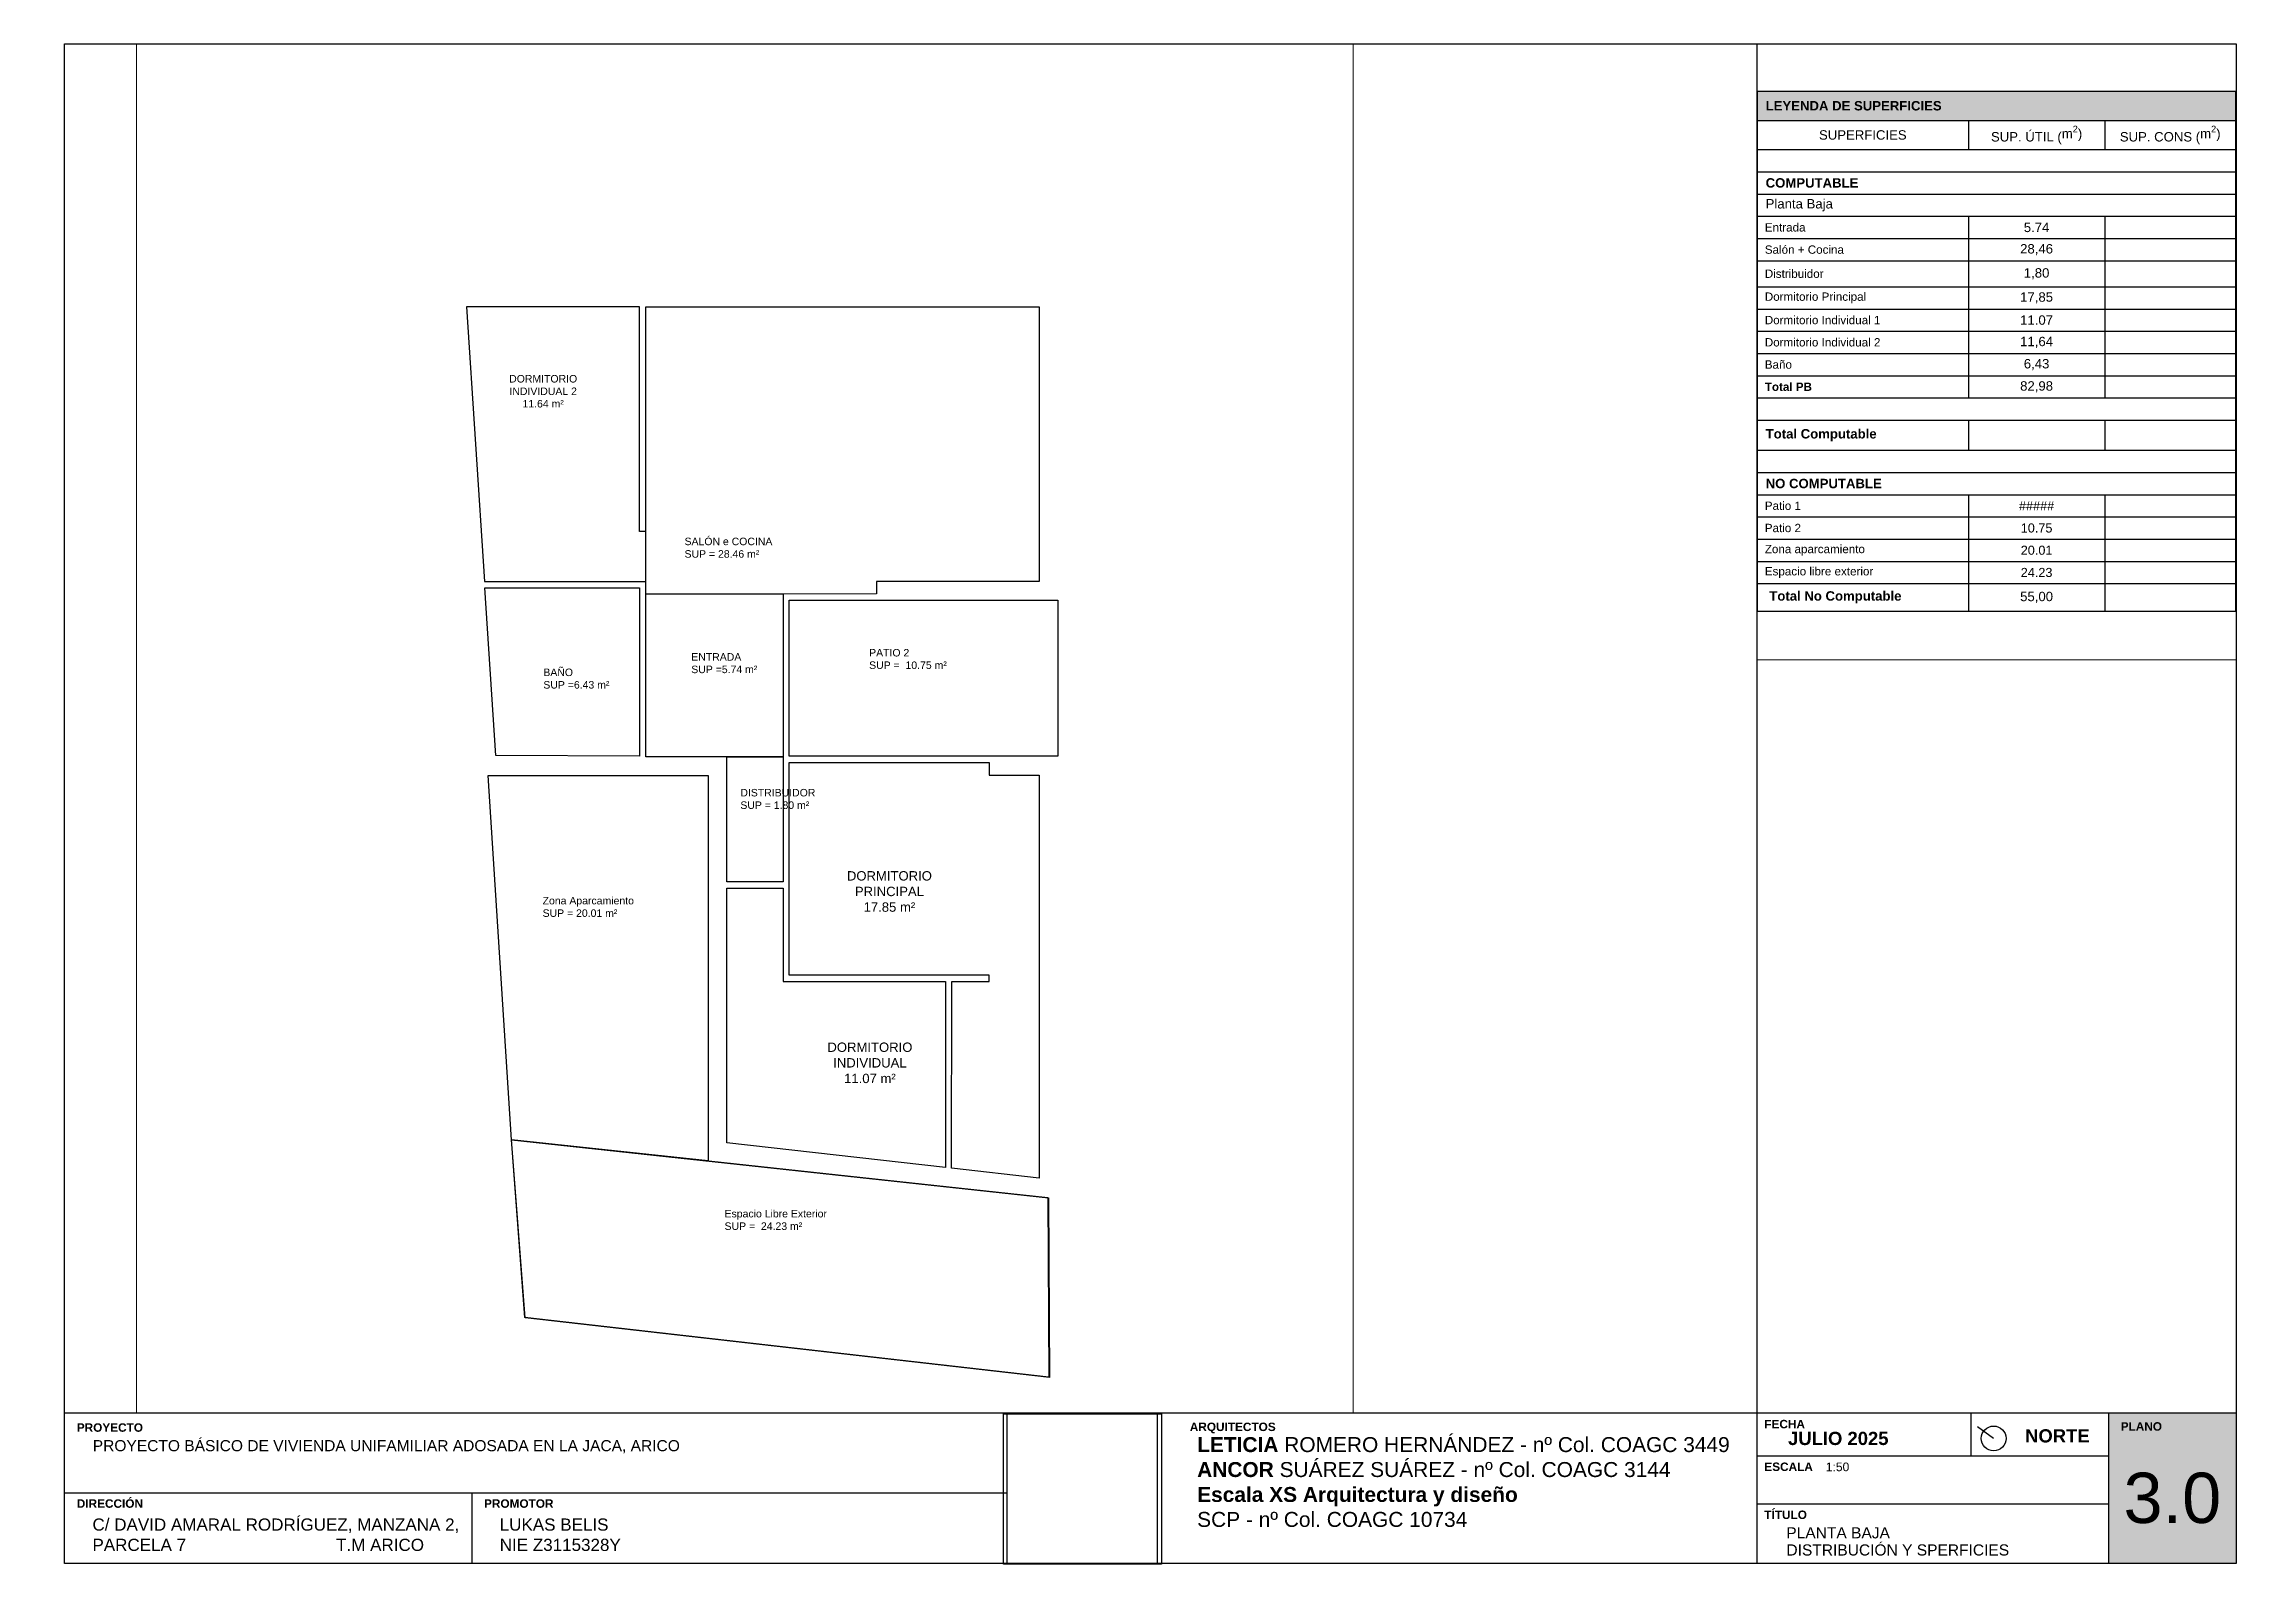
# Paper-space layout '02_PB_SUP' of a CAD drawing. Header units: metres, sheet in millimetres. Extents: x 0 to 414, y 1 to 291.
# The model-space entities are those that its viewports show. They can reach past a viewport. Long polylines and large blocks are cut down to what shows.
import ezdxf
from ezdxf.enums import TextEntityAlignment as Align

# ---------------------------------------------------------------- set-up
doc = ezdxf.new("R2010")
doc.units = ezdxf.units.M
doc.header["$XCLIPFRAME"] = 2
doc.linetypes.add('CONTINUA', pattern=[0])
doc.layers.add('01Sup. útiles', color=3, linetype='Continuous', true_color=0x00ff00, plot=False)
for name, color, linetype in [('01Texto', 4, 'Continuous'), ('01Texto 2 - útiles', 220, 'Continuous'), ('04Presentacion', 7, 'Continuous'), ('04Ventana Presentación', 250, 'Continuous')]:
    doc.layers.add(name, color=color, linetype=linetype)
for name, color, linetype, true_color in [('04Ventanas presentación', 7, 'Continuous', 0xffffff), ('PDF2_Rellenos sólidos', 7, 'Continuous', 0xffffff), ('PDF_Rellenos sólidos', 7, 'Continuous', 0xffffff)]:
    doc.layers.add(name, color=color, linetype=linetype, true_color=true_color)
doc.styles.add('ARIAL', font='arial.ttf')
doc.styles.add('BankGothic', font='bgothl.ttf')
doc.styles.get("Standard").update_dxf_attribs({"font": 'arial.ttf'})
picture_1 = doc.add_image_def('image1.png', size_in_pixel=(401, 382))

# ---------------------------------------------------------------- blocks, each defined once
blk = doc.blocks.new('_caratula hostel')
at = {"layer": '04Presentacion', "ltscale": 0.1}
h = blk.add_hatch(color=252, dxfattribs=at)
h.dxf.hatch_style = 1
h.paths.add_polyline_path([(414.1749168296822, 32.601640524066), (390.0840465432291, 32.601640524066), (390.0840465432293, 4.212580727186718), (414.1749168296822, 4.212580727186718)])
for p, q in [((182.1665553406386, 4.212580727679719), (182.1665553406386, 32.60164052435364)), ((210.5556151117204, 4.212580727392008), (210.5556151117204, 32.60164052406594)), ((323.7607147602142, 4.212580727186718), (323.7607147602142, 32.60164052406597)), ((414.1749168296822, 27.15349867860901), (414.1749168296824, 27.15349867860906)), ((323.7607147602142, 15.46721632333608), (390.0840465432293, 15.46721632333608))]:
    blk.add_line(p, q, dxfattribs=at)
at = {"layer": '04Presentacion', "linetype": 'Continuous'}
blk.add_lwpolyline([(4.202156111771159, 4.212580727186718), (4.202156111771159, 291.1723210841374), (414.1749168296822, 291.1723210841374), (414.1749168296822, 4.212580727186718)], close=True, dxfattribs=at)
at = {"layer": '04Presentacion', "ltscale": 0.1}
for points in [[(414.1749168296822, 32.601640524066), (4.202156092971791, 32.60164052406587)], [(364.0722309973929, 32.60164052406599), (364.0722309973929, 24.53986588300006)], [(390.0840465432293, 32.601640524066), (390.0840465432293, 4.212580727186718)], [(323.7607147602142, 24.53986588300006), (390.0840465432291, 24.53986588300006)], [(4.202156111771159, 17.58935318729391), (182.1665553406386, 17.58935318729391)], [(81.09053294565432, 17.58935318729391), (81.09053294565432, 4.212580727186718)]]:
    blk.add_lwpolyline(points, dxfattribs=at)
at = {"layer": '04Presentacion', "attachment_point": 1, "style": 'BankGothic'}
for s, insert, char_height, width in [('{\\fArial|b1|i0|c0|p34;\\C8;PROYECTO}', (6.498056713914427, 30.69526151757721), 1.594487527470779, 92.2528338314138), ('{\\fArial|b1|i0|c0|p34;\\C8;ARQUITECTOS}', (216.6322591028146, 30.8279542040379), 1.594487527470779, 92.2528338314138), ('{\\fArial|b1|i0|c0|p34;\\C8;FECHA}', (325.0977942040066, 31.34927578360067), 1.594487527470779, 92.2528338314138), ('{\\fArial|b1|i0|c0|p34;JULIO 2025}', (329.5790971778827, 29.08832323191613), 2.491386761673093, 155.1989321101103), ('{\\fArial|b1|i0|c0|p34;NORTE}', (374.325707584106, 29.57366095026289), 2.491386761673093, 155.1989321101103), ('{\\fArial|b1|i0|c0|p34;\\C8;PLANO}', (392.3799471453726, 30.90591970770044), 1.594487527470779, 92.2528338314138), ('{\\fArial|b0|i0|c0|p34;PROYECTO BÁSICO DE VIVIENDA UNIFAMILIAR ADOSADA EN LA JACA, ARICO}', (9.516266306721352, 27.52649924525766), 2.1, 171.1158461030153), ('{\\fArial|b1|i0|c0|p34;LETICIA\\fArial|b0|i0|c0|p34; ROMERO HERNÁNDEZ - nº Col. COAGC 3449\\fArial|b1|i0|c0|p34;\\PANCOR\\fArial|b0|i0|c0|p34; SUÁREZ SUÁREZ - nº Col. COAGC 3144\\P\\fArial|b1|i0|c0|p34;Escala XS Arquitectura y diseño\\fArial|b0|i0|c0|p34; \\PSCP - nº Col. COAGC 10734}', (218.0161293021254, 28.0919758843009), 2.825079538880173, 102.7773827197645), ('{\\fArial|b1|i0|c0|p34;\\C8;ESCALA}', (325.0977942040067, 23.29308141823382), 1.594487527470779, 92.2528338314138), ('{\\fArial|b1|i0|c0|p34;\\C8;DIRECCIÓN}', (6.49805671391446, 16.34256872224), 1.594487527470779, 92.2528338314138), ('{\\fArial|b0|i0|c0|p34;C/ DAVID AMARAL RODRÍGUEZ, MANZANA 2, PARCELA 7^I^I^I^IT.M ARICO}', (9.454740801173294, 12.72818856944692), 2.299999999999999, 72.03325064714258), ('{\\fArial|b1|i0|c0|p34;\\C8;PROMOTOR}', (83.38643355931896, 16.34256872224), 1.594487527470779, 92.2528338314138), ('{\\fArial|b0|i0|c0|p34;LUKAS BELIS\\PNIE Z3115328Y}', (86.34311763505644, 12.72818856944684), 2.299999999999999, 72.03325064714258), ('{\\fArial|b1|i0|c0|p34;\\C8;TÍTULO}', (325.0977942040067, 14.22043185856983), 1.594487527470779, 92.2528338314138)]:
    blk.add_mtext(s, dxfattribs=dict(at, insert=insert, char_height=char_height, width=width))
at = {"layer": '04Presentacion', "color": 252, "true_color": 0x939598, "style": 'ARIAL'}
blk.add_attdef('ESCALA', (336.7008910053264, 21.65806785816321), '', height=1.631071039444062, dxfattribs=at)
at = {"layer": '04Presentacion', "style": 'ARIAL'}
blk.add_attdef('LAMINA', text='', height=9.5, dxfattribs=at).set_placement((402.1294816864557, 11.87564876727992), align=Align.CENTER)
for tag, p in [('PLANTA', (329.2484716826496, 8.968635962129621)), ('PLANO', (329.2669092576834, 5.732480974009376))]:
    blk.add_attdef(tag, p, '', height=2.1, dxfattribs=at)
at = {"layer": '04Presentacion', "color": 7, "true_color": 0xffffff}
image = blk.add_image(picture_1, insert=(181.4856726645263, 4.089110263256921), size_in_units=(29.801081095159347, 28.38905979638621), dxfattribs=at)
image.set_boundary_path([(-0.5, -0.5), (400.4999999999999, 381.5)])
image.dxf.clipping = 0
blk = doc.blocks.new('*T470')
at = {"layer": '01Texto', "color": 0, "linetype": 'ByBlock', "lineweight": -2, "transparency": 16777216}
for p, q in [((0, 0), (6.327395341091232, 0)), ((0, 0), (0, -6.877582819234142)), ((6.327395341091232, 0), (6.327395341091232, -6.877582819234142)), ((0, -0.3862492958614538), (6.327395341091232, -0.3862492958614538)), ((2.792680737692776, -0.3862492958614538), (2.792680737692776, -0.7724985917229077)), ((4.597024075460169, -0.3862492958614538), (4.597024075460169, -0.7724985917229077)), ((0, -0.7724985917229077), (6.327395341091232, -0.7724985917229077)), ((0, -1.06665074324372), (6.327395341091232, -1.06665074324372)), ((0, -1.360802894764532), (6.327395341091232, -1.360802894764532)), ((0, -1.654955046285344), (6.327395341091232, -1.654955046285344)), ((2.792680737692776, -1.654955046285344), (2.792680737692776, -4.057891908938479)), ((4.597024075460169, -1.654955046285344), (4.597024075460169, -4.057891908938479)), ((0, -1.949107197806142), (6.327395341091232, -1.949107197806142)), ((0, -2.24325934932694), (6.327395341091232, -2.24325934932694)), ((0, -2.587131151334489), (6.327395341091232, -2.587131151334489)), ((0, -2.881283302855287), (6.327395341091232, -2.881283302855287)), ((0, -3.175435454376085), (6.327395341091232, -3.175435454376085)), ((0, -3.469587605896883), (6.327395341091232, -3.469587605896883)), ((0, -3.763739757417681), (6.327395341091232, -3.763739757417681)), ((0, -4.057891908938479), (6.327395341091232, -4.057891908938479)), ((0, -4.352044060459277), (6.327395341091232, -4.352044060459277)), ((2.792680737692776, -4.352044060459277), (2.792680737692776, -4.749544497645977)), ((4.597024075460169, -4.352044060459277), (4.597024075460169, -4.749544497645977)), ((0, -4.749544497645977), (6.327395341091232, -4.749544497645977)), ((0, -5.043696649166776), (6.327395341091232, -5.043696649166776)), ((0, -5.337848800687574), (6.327395341091232, -5.337848800687574)), ((2.792680737692776, -5.337848800687574), (2.792680737692776, -6.877582819234142)), ((4.597024075460169, -5.337848800687574), (4.597024075460169, -6.877582819234142)), ((0, -5.632000952208372), (6.327395341091232, -5.632000952208372)), ((0, -5.92615310372917), (6.327395341091232, -5.92615310372917)), ((0, -6.220305255249968), (6.327395341091232, -6.220305255249968)), ((0, -6.514457406770766), (6.327395341091232, -6.514457406770766)), ((0, -6.877582819234142), (6.327395341091232, -6.877582819234142))]:
    blk.add_line(p, q, dxfattribs=at)
at = {"layer": '01Texto', "color": 254, "true_color": 0xe8e8e8, "transparency": 16777216}
blk.add_solid([(0, 0), (0, -0.3862492958614538), (6.327395341091232, 0), (6.327395341091232, -0.3862492958614538)], dxfattribs=at)
at = {"layer": '01Texto', "color": 0, "transparency": 16777216, "style": 'ARIAL'}
for s, insert, char_height, width, attachment_point in [('{\\fArial|b1|i0|c0|p34;  \\C256;\\c0;LEYENDA DE SUPERFICIES}', (0.0146387178632921, -0.1931246479307234), 0.1244291018380003, 6.298117905364644, 4), ('SUPERFICIES', (1.396340368846381, -0.5793739437921844), 0.1244291018380003, 2.763403301966187, 5), ('SUP. ÚTIL ({\\A1;m\\H0.7x;\\S2^ ;\\H1.42857x;)}', (3.694852406576472, -0.5793739437921844), 0.1244291018380003, 1.775065902040801, 5), ('SUP. CONS ({\\A1;m\\H0.7x;\\S2^ ;\\H1.42857x;)}', (5.462209708275707, -0.5793739437921844), 0.1244291018380003, 1.701093829904479, 5), ('{\\fArial|b1|i0|c0|p34;  COMPUTABLE}', (0.0146387178632921, -1.213726819004122), 0.1244291018380003, 6.298117905364644, 4), ('  Planta Baja', (0.0146387178632921, -1.507878970524934), 0.1244291018380003, 6.298117905364644, 4), ('5.74', (3.694852406576472, -1.80203112204574), 0.1244291018380003, 1.775065902040801, 5), ('  Entrada', (0.0146387178632921, -1.80203112204574), 0.11, 2.763403301966187, 4), ('28,46', (3.694852406576472, -2.096183273566538), 0.1244291018380003, 1.775065902040801, 5), ('  Salón + Cocina ', (0.0146387178632921, -2.096183273566538), 0.11, 2.763403301966187, 4), ('  Distribuidor', (0.0146387178632921, -2.415195250330711), 0.11, 2.763403301966187, 4), ('1,80', (3.694852406576472, -2.415195250330711), 0.1244291018380003, 1.775065902040801, 5), ('  Dormitorio Principal ', (0.0146387178632921, -2.734207227094884), 0.11, 2.763403301966187, 4), ('17,85', (3.694852406576472, -2.734207227094884), 0.1244291018380003, 1.775065902040801, 5), ('  Dormitorio Individual 1', (0.0146387178632921, -3.028359378615682), 0.11, 2.763403301966187, 4), ('11.07', (3.694852406576472, -3.028359378615682), 0.1244291018380003, 1.775065902040801, 5), ('  Dormitorio Individual 2', (0.0146387178632921, -3.32251153013648), 0.11, 2.763403301966187, 4), ('11,64', (3.694852406576472, -3.32251153013648), 0.1244291018380003, 1.775065902040801, 5), ('  Baño ', (0.0146387178632921, -3.616663681657279), 0.11, 2.763403301966187, 4), ('6,43', (3.694852406576472, -3.616663681657279), 0.1244291018380003, 1.775065902040801, 5), ('{\\fArial|b1|i0|c0|p34;  Total PB  }', (0.0146387178632921, -3.910815833178077), 0.11, 2.763403301966187, 4), ('82,98', (3.694852406576472, -3.910815833178077), 0.1244291018380003, 1.775065902040801, 5), ('{\\fArial|b1|i0|c0|p34;  Total Computable}', (0.0146387178632921, -4.550794279052624), 0.1244291018380003, 2.763403301966187, 4), ('{\\fArial|b1|i0|c0|p34;  NO COMPUTABLE}', (0.0146387178632921, -5.190772724927171), 0.1244291018380003, 6.298117905364644, 4), ('  Patio 1', (0.0146387178632921, -5.484924876447969), 0.11, 2.763403301966187, 4), ('  Patio 2', (0.0146387178632921, -5.779077027968767), 0.11, 2.763403301966187, 4), ('  Zona aparcamiento', (0.0146387178632921, -6.073229179489565), 0.11, 2.763403301966187, 4), ('  Espacio libre exterior', (0.0146387178632921, -6.367381331010363), 0.11, 2.763403301966187, 4), ('   {\\fArial|b1|i0|c0|p34;Total No Computable}', (0.0146387178632921, -6.696020113002454), 0.1244291018380003, 2.763403301966187, 4), ('55,00', (3.694852406576472, -6.696020113002454), 0.1244291018380003, 1.775065902040801, 5)]:
    blk.add_mtext(s, dxfattribs=dict(at, insert=insert, char_height=char_height, width=width, attachment_point=attachment_point))
at = {"layer": '01Texto', "color": 0, "transparency": 16777216, "char_height": 0.12, "width": 1.775065902040801, "attachment_point": 5}
for s, insert in [('#####', (3.694852406576472, -5.484924876447969)), ('10.75', (3.694852406576472, -5.779077027968767)), ('20.01', (3.694852406576472, -6.073229179489565)), ('24.23', (3.694852406576472, -6.367381331010363))]:
    blk.add_mtext(s, dxfattribs=dict(at, insert=insert))

msp = doc.modelspace()

# ---------------------------------------------------------------- linework, layer by layer
at = {"layer": '01Sup. útiles'}
for points in [[(90.21198341166877, 59.74523301411675), (87.44118321842194, 59.74468102670813), (87.72870671586335, 55.34547953798993), (90.31307200967719, 55.3462658004299), (90.31282862534073, 56.14624555301434), (90.21198338597429, 56.14625057634255), (90.21198332758769, 56.44614582627976), (90.21140233119282, 56.44751171226717)], [(90.31282859964637, 59.74541688552758), (96.61178762274204, 59.74541631929422), (96.61336587583031, 55.34637695061677), (94.0102817372769, 55.34637695061677), (94.0102817372769, 55.14612233057182), (92.5112551418138, 55.14485222021214), (90.3126988118716, 55.14627901641823)], [(90.21198336815515, 52.54611452261882), (87.911024923512, 52.55771313615143), (87.73360588614123, 55.2437355885922), (90.21198336815515, 55.2437355885922)], [(90.31216250982521, 55.14627936446196), (92.51043851634716, 55.14627936446196), (92.51043851634716, 52.53611452261883), (90.31216250982521, 52.53611452261883)], [(92.61044799750726, 55.04620257639577), (96.91179899111029, 55.04620257639577), (96.91179899111029, 52.54609590116264), (92.61044799750726, 52.54609590116264)], [(91.61240076715063, 52.53611452261883), (92.51125882216223, 52.53611452261883), (92.51125882216223, 50.53451500060321), (91.61240076715063, 50.53451500060321)], [(91.31277038790216, 46.06345159617141), (88.16326992833189, 46.40062287224743), (87.78904502796303, 52.23961341494244), (91.31277038790216, 52.23960159890636)], [(92.61043695579036, 52.44609097469107), (95.81182212517257, 52.44609097469107), (95.81183607134443, 52.2460944797951), (96.6117939596456, 52.24609508352394), (96.61179883162487, 45.79058410469203), (95.21179891189303, 45.94817071016307), (95.21482889545535, 48.93823352466547), (95.81182212517257, 48.93823352466547), (95.81182212517302, 49.03825788596854), (92.61043695579036, 49.03825788596854)], [(95.111798911893, 45.95948223827718), (91.61315908775379, 46.3549023471581), (91.61265859759641, 50.43449064023199), (92.51125882216223, 50.43449063930045), (92.51147043198631, 48.93786586066584), (95.111798911893, 48.93823352466545)]]:
    msp.add_lwpolyline(points, close=True, dxfattribs=at)
for points in [[(88.16287299428825, 46.40669383337985), (96.75389170471335, 45.47699259344725), (96.76970599862436, 42.5986999443853), (88.37435513555133, 43.55474619111871), (88.16287299428825, 46.40669383337985)], [(88.1633609408395, 46.40061312885994), (96.76179888145856, 45.47141267004976), (96.7776131753696, 42.59312002098779), (88.38226231229652, 43.54916626772119), (88.1633609408395, 46.40061312885994)]]:
    msp.add_lwpolyline(points, dxfattribs=at)

# ---------------------------------------------------------------- block references
msp.add_blockref('*T470', (102.6695007568495, 48.40517578063272))

# ---------------------------------------------------------------- texts
at = {"layer": '01Texto 2 - útiles', "insert": (87.89950292105931, 58.65404032080134), "char_height": 0.12, "attachment_point": 1}
msp.add_mtext_dynamic_manual_height_columns('\\pxqc;DORMITORIO INDIVIDUAL 2  \\P11.64 m²', width=1.538473462683214, gutter_width=1, heights=[0], dxfattribs=at)
at = {"layer": '01Texto 2 - útiles', "char_height": 0.12, "width": 1.939179729262673, "attachment_point": 1}
for s, insert in [('SALÓN e COCINA \\PSUP = 28.46 m²', (90.93329731469129, 56.04806890107385)), ('PATIO 2 \\PSUP =  10.75 m²', (93.89001789400317, 54.2654196764608)), ('BAÑO \\PSUP =6.43 m²', (88.67179872052492, 53.95119418325531)), ('ENTRADA\\PSUP =5.74 m²', (91.04126472224534, 54.19829787057809)), ('Zona Aparcamiento \\PSUP = 20.01 m²', (88.65988821456374, 50.2935776630794)), ('Espacio Libre Exterior  \\PSUP =  24.23 m²', (91.57439382617046, 45.27920003995025))]:
    msp.add_mtext(s, dxfattribs=dict(at, insert=insert))
at = {"layer": '01Texto 2 - útiles', "insert": (91.82729364755659, 52.02340647266142), "char_height": 0.12, "width": 1.939179729262673, "attachment_point": 1, "rotation": 0.00015199571752274343}
msp.add_mtext('DISTRIBUIDOR\\PSUP = 1.80 m²', dxfattribs=at)
at = {"layer": '01Texto 2 - útiles', "linetype": 'ByBlock', "char_height": 0.15, "attachment_point": 1}
for s, insert in [('\\pxqc;DORMITORIO PRINCIPAL \\P17.85 m²', (93.57424513331028, 50.70596463367731)), ('\\pxqc;DORMITORIO INDIVIDUAL \\P11.07 m²', (93.26199765931477, 47.96064278715387))]:
    msp.add_mtext_dynamic_manual_height_columns(s, width=1.280744581443286, gutter_width=1, heights=[0], dxfattribs=dict(at, insert=insert))

psp = doc.layouts.new('02_PB_SUP')

# ---------------------------------------------------------------- hatches: boundary and pattern name
at = {"layer": 'PDF2_Rellenos sólidos', "transparency": 33554559}
h = psp.add_hatch(color=256, dxfattribs=at)
h.paths.add_polyline_path([(0.2777777777777778, 1.902777777777777), (16.20833333333333, 1.902777777777777)], flags=0)
h.paths.add_polyline_path([(16.20833333333333, 1.902777777777777), (16.20833333333333, 11.41666666666666)], flags=0)
h.paths.add_polyline_path([(16.20833333333333, 11.41666666666666), (0.2777777777777778, 11.41666666666666)], flags=0)
h.paths.add_polyline_path([(0.2777777777777778, 11.41666666666666), (0.2777777777777778, 1.902777777777777)], flags=0)
h = psp.add_hatch(color=256, dxfattribs=at)
h.paths.add_polyline_path([(0.2777777777777778, 1.458333333333333), (16.20833333333333, 1.458333333333333)], flags=0)
h.paths.add_polyline_path([(16.20833333333333, 1.458333333333333), (16.20833333333333, 1.73611111111111)], flags=0)
h.paths.add_polyline_path([(16.20833333333333, 1.73611111111111), (0.2777777777777778, 1.73611111111111)], flags=0)
h.paths.add_polyline_path([(0.2777777777777778, 1.73611111111111), (0.2777777777777778, 1.458333333333333)], flags=0)
at = {"layer": 'PDF_Rellenos sólidos', "linetype": 'CONTINUA', "transparency": 33554559}
h = psp.add_hatch(color=256, dxfattribs=at)
h.paths.add_polyline_path([(0.4305555555555556, 2.069444444444444), (11.18055555555555, 2.069444444444444)], flags=0)
h.paths.add_polyline_path([(11.18055555555555, 2.069444444444444), (11.18055555555555, 16.04166666666666)], flags=0)
h.paths.add_polyline_path([(11.18055555555555, 16.04166666666666), (0.4305555555555556, 16.04166666666666)], flags=0)
h.paths.add_polyline_path([(0.4305555555555556, 16.04166666666666), (0.4305555555555556, 2.069444444444444)], flags=0)
h = psp.add_hatch(color=256, dxfattribs=at)
h.paths.add_polyline_path([(0.4305555555555556, 1.583333333333333), (11.15277777777778, 1.583333333333333)], flags=0)
h.paths.add_polyline_path([(11.15277777777778, 1.583333333333333), (11.15277777777778, 1.86111111111111)], flags=0)
h.paths.add_polyline_path([(11.15277777777778, 1.86111111111111), (0.4305555555555556, 1.86111111111111)], flags=0)
h.paths.add_polyline_path([(0.4305555555555556, 1.86111111111111), (0.4305555555555556, 1.583333333333333)], flags=0)

# ---------------------------------------------------------------- linework, layer by layer
at = {"layer": '04Presentacion'}
psp.add_lwpolyline([(323.7607147602142, 32.60164052406597), (323.7607147602142, 291.1723210841374)], dxfattribs=at)
at = {"layer": '04Ventana Presentación', "lineweight": 30, "ltscale": 0.2}
psp.add_lwpolyline([(368.3891347685334, 27.84238999667866), (365.3174291848802, 30.01782339467093)], dxfattribs=at)
at = {"layer": '04Ventana Presentación'}
psp.add_circle((368.3891347685334, 27.84238999667866), 2.334761433964002, dxfattribs=at).dxf.unprotected_set("ltscale", 0)

# ---------------------------------------------------------------- block references
at = {"layer": '04Ventana Presentación', "color": 7, "true_color": 0xffffff}
psp.add_blockref('_caratula hostel', (0, 0), dxfattribs=at).add_auto_attribs({'ESCALA': '1:50', 'LAMINA': '3.0', 'PLANTA': 'PLANTA BAJA', 'PLANO': 'DISTRIBUCIÓN Y SPERFICIES'})

# ---------------------------------------------------------------- viewports
at = {"layer": '04Ventana Presentación', "color": 7, "true_color": 0xffffff, "view_target_point": (-42.78126917769927, -19.69560277169435)}
psp.add_viewport(center=(132.6168706048156, 161.8869808041017), size=(229.7261046561398, 258.5706805600715), view_center_point=(134.6798375653736, 72.68646152760903), view_height=21.93695558781474, status=3, dxfattribs=at)
at = {"layer": '04Ventanas presentación', "color": 7, "true_color": 0xffffff}
psp.add_viewport(center=(368.9678157949483, 233.0293070893713), size=(90.41420206946805, 116.2860279895322), view_center_point=(105.8367506374466, 44.95821623128654), view_height=8.147355144228394, dxfattribs=at)

doc.saveas('drawing.dxf')
